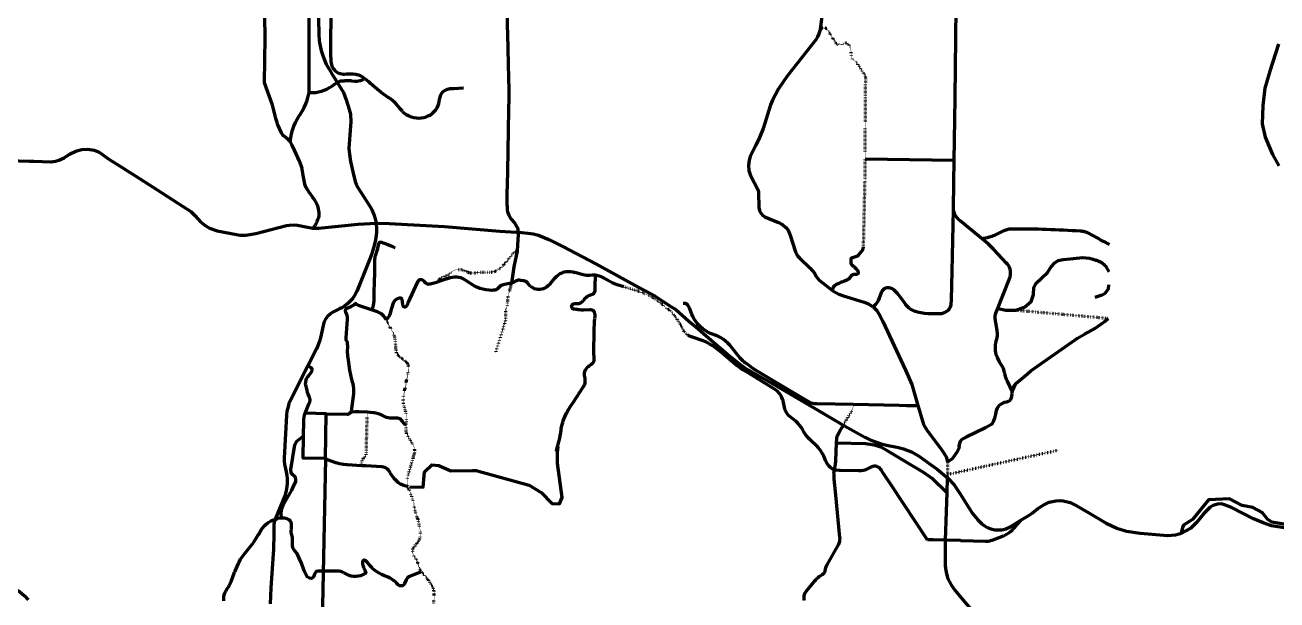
# Model space of a CAD drawing. Header units: feet. Extents: x -383819 to -15998, y -152022 to 104900.
# Drawn here: x -312136 to -237526, y 9003 to 43276 of the extents above; entities that cross this region are included whole.
import ezdxf

# ---------------------------------------------------------------- set-up
doc = ezdxf.new("R2010")
doc.units = ezdxf.units.FT
doc.linetypes.add('DOTTED', pattern=[1.5, 0.3, -1.2])
for name, color, linetype, lineweight in [('41', 7, 'DOTTED', 200), ('42', 7, 'DOTTED', 200), ('43', 7, 'DOTTED', 200), ('57', 7, 'Continuous', 200), ('58', 7, 'Continuous', 200), ('59', 7, 'Continuous', 200), ('60', 7, 'Continuous', 200)]:
    doc.layers.add(name, color=color, linetype=linetype, lineweight=lineweight)

msp = doc.modelspace()

# ---------------------------------------------------------------- linework, layer by layer
at = {"layer": '41'}
for points in [[(-289417.36, 19436.97), (-289400.3, 19802.99), (-289403.81, 19954.53), (-289423, 20115.31), (-289457.96, 20273.42), (-289545.92, 20577.38), (-289583.74, 20752.1), (-289593, 20886.86), (-289588.24, 21038.04), (-289567.54, 21187.87), (-289323.88, 22480.45), (-289319.21, 22505.94), (-289287.4, 22729.06), (-289273.57, 22845.45), (-289271.19, 22865.45), (-289272.23, 22885.45), (-289275.29, 22944.36), (-289295.07, 23023.48), (-289329.87, 23097.23), (-289378.38, 23162.79), (-289418.73, 23199.46), (-289438.77, 23217.68), (-289458.73, 23232.41), (-289784.31, 23472.76), (-289809.97, 23491.78), (-289878.96, 23556.23), (-289936.1, 23631.38), (-289979.76, 23715.09), (-290008.68, 23804.96), (-290022.04, 23898.42), (-290067.48, 24471.8), (-290069.07, 24491.82), (-290072.04, 24511.8), (-290087.64, 24616.61), (-290123.15, 24752.09), (-290173.86, 24882.65), (-290631.96, 25734.83)], [(-289318.94, 15764.84), (-289323.76, 15784.02), (-289348.06, 15884.95), (-289363.43, 16015.19), (-289362.83, 16146.33), (-289346.29, 16276.43), (-289314.04, 16403.55), (-289010.18, 17430.08), (-288916.34, 17799.22), (-288907.9, 17856.64), (-288907.94, 17926.49), (-288907.95, 17946.54), (-288912.35, 17966.49), (-288933.38, 18061.77), (-288974.14, 18172.56), (-288996.57, 18217.61), (-289006.5, 18237.54), (-289018.01, 18257.61), (-289336.96, 18813.96), (-289382.26, 18900.82), (-289413.43, 18994.84), (-289429.08, 19092.65), (-289428.8, 19191.69), (-289417.36, 19436.97)], [(-257156.17, 17240.56), (-257161.91, 16889.33), (-257176.21, 16267.29), (-257182.8, 16402.31)], [(-288923.07, 14506), (-288929.52, 14540.46), (-288937.97, 14593.12), (-288993.04, 14876.62), (-289057.62, 15093.67), (-289137.35, 15305.62), (-289158.3, 15354.7), (-289268.11, 15623.76), (-289311.43, 15744.02), (-289318.94, 15764.84)], [(-288516.43, 10687.29), (-288588.25, 10803.94), (-288649, 10933.04), (-288694.92, 11068.13), (-288721.05, 11187.51), (-288725.47, 11207.69), (-288730.06, 11227.51), (-288738.36, 11263.35), (-288772.8, 11356.24), (-288821.71, 11442.38), (-288883.83, 11519.55), (-288922.01, 11562.57), (-288972.47, 11638.99), (-288998.68, 11695.05), (-289024.96, 11782.77), (-289035.6, 11873.72), (-289030.27, 11965.14), (-289009.15, 12054.24), (-288981.49, 12118.31), (-288972.85, 12138.34), (-288957.76, 12158.31), (-288900.77, 12233.74), (-288823.98, 12315.63), (-288805.29, 12335.56), (-288789.14, 12355.63), (-288709.74, 12463.15), (-288638.4, 12586.6), (-288601.85, 12678.28), (-288572.9, 12790.73), (-288559.67, 12906.08), (-288562.39, 13022.17), (-288581.03, 13136.77), (-288621.26, 13339.83), (-288655.17, 13586.41), (-288657.68, 13601.51), (-288688.46, 13732.21), (-288727.24, 13838.32), (-288734.5, 13858.19), (-288742.41, 13878.32), (-288808.72, 14046.95), (-288837.19, 14133.8), (-288891.15, 14335.36), (-288923.07, 14506)], [(-287775.81, 8798.39), (-287767.73, 8919.24), (-287753.73, 9310.03), (-287753.01, 9330.02), (-287752.68, 9350.03), (-287751.78, 9447.34), (-287766.68, 9561.56), (-287797.24, 9672.62), (-287842.88, 9778.38), (-287902.71, 9876.8), (-288044.95, 10096.15), (-288143.09, 10256.28), (-288146.58, 10261.46), (-288229.17, 10369.3), (-288323.87, 10466.7), (-288325.57, 10468.24), (-288425.52, 10570.07), (-288513.45, 10682.44), (-288516.43, 10687.29)]]:
    msp.add_lwpolyline(points, dxfattribs=at)
at = {"layer": '42'}
for p, q in [((-253081.66, 26283.28), (-247558.05, 25795.06)), ((-257179.79, 16482.82), (-250540.44, 17942.67))]:
    msp.add_line(p, q, dxfattribs=at)
for points in [[(-262166.02, 30047.09), (-262165.03, 30067.55), (-262164.07, 30087.57), (-262163.62, 30107.55), (-262076.1, 34020.84), (-262077.98, 34040.84), (-262075.53, 34060.84), (-262048.48, 39014.65), (-262039.02, 39745.67)], [(-283171.34, 27824.32), (-283378.66, 26998.2), (-283408.21, 26507.93), (-283467.3, 26335.47), (-283506.7, 26207.36), (-283496.85, 25778.67), (-283473.13, 25760.38), (-284103.02, 23747.98)], [(-272635.92, 24789.77), (-272713.58, 24845.68), (-272792.4, 24922.06), (-272859.29, 25009.08), (-272912.83, 25104.89), (-273034.09, 25347.09), (-273238.05, 25691.29), (-273312.33, 25801.09), (-273441.52, 25968.84), (-273583, 26126.37), (-273715.97, 26253.62), (-273735.91, 26272.7), (-273755.97, 26288.72), (-274332.7, 26749.38), (-274352.84, 26765.46), (-274372.7, 26779.89), (-274511.19, 26880.49), (-274723.72, 27019.48), (-274743.77, 27032.59), (-274763.72, 27043.54), (-274878.65, 27106.6), (-275121.42, 27225.5), (-275370.8, 27329.83), (-275605.92, 27412.22), (-275625.79, 27419.18), (-275645.92, 27425.15), (-276441.07, 27660.86)], [(-263370.92, 19420.07), (-262879.16, 20244.85), (-262741.19, 20645.2)]]:
    msp.add_lwpolyline(points, dxfattribs=at)
at = {"layer": '43'}
for points in [[(-262973.74, 41996.97), (-263020.26, 42072.19), (-263079.55, 42137.81), (-263120.91, 42172), (-263148.3, 42186.29), (-263207.17, 42203.55), (-263268.49, 42205.07), (-263328.14, 42190.75), (-263382.08, 42161.55), (-263421.2, 42134.17), (-263485.44, 42105.48), (-263554.48, 42092), (-263624.79, 42094.41), (-263692.75, 42112.6), (-263754.87, 42145.63), (-263807.95, 42191.8), (-263849.26, 42248.74), (-264131.98, 42717.81), (-264143.97, 42737.7), (-264157.56, 42757.81), (-264298.64, 42966.49), (-264312.2, 42986.54), (-264326.71, 43006.49), (-264330.44, 43011.61), (-264376.89, 43055.39), (-264432.75, 43086.29), (-264494.51, 43102.4), (-264558.34, 43102.7), (-264620.26, 43087.18), (-264676.4, 43056.8), (-264723.27, 43013.47), (-264745, 42979.87), (-264756.73, 42961.74)], [(-262039.02, 39745.67), (-262034, 40133.78), (-262034.08, 40152.61), (-262046.2, 40215.16), (-262064.11, 40253), (-262073.61, 40272.96), (-262085.48, 40293), (-262091.88, 40303.8), (-262533.72, 40977.02), (-262598.92, 41058.04), (-262675.76, 41128.12), (-262711.56, 41153.26), (-262731.64, 41167.35), (-262751.56, 41183.99), (-262786.14, 41212.86), (-262805.29, 41231.77), (-262846.91, 41288.32), (-262874.69, 41352.8), (-262887.2, 41421.89), (-262904.52, 41641.19), (-262924.58, 41827.81), (-262941.49, 41914.62), (-262973.74, 41996.97)], [(-287544.82, 27974.64), (-287534.87, 27995.21), (-287523.85, 28017.98), (-287473.19, 28094.95), (-287410, 28162.01), (-287336.18, 28217.15), (-287253.94, 28258.72), (-287165.77, 28285.46), (-287075.5, 28313.88), (-286974.81, 28347.27), (-286908.48, 28375.66), (-286850.01, 28417.93), (-286817.09, 28452.51), (-286802.21, 28473.89), (-286741.52, 28543.13), (-286669.78, 28600.84), (-286589.15, 28645.29), (-286484.69, 28682.47), (-286374.38, 28704.94), (-286262, 28711.57), (-286149.81, 28702.22), (-286040.07, 28677.08), (-285955, 28644.35), (-285935.27, 28636.76), (-285915, 28628.22), (-285863.74, 28606.61), (-285761.46, 28554.8), (-285652.96, 28517.71), (-285540.36, 28496.07), (-285425.85, 28490.29), (-285339.14, 28496.57), (-285307.09, 28503.07), (-285105.09, 28534.59), (-284901.24, 28550.22), (-284716.79, 28549.9), (-284696.89, 28549.87), (-284676.79, 28547.83), (-284650.56, 28545.16), (-284516.63, 28535.36), (-284382.49, 28541.55), (-284250.03, 28563.63), (-284121.13, 28601.29), (-284091.83, 28612.25), (-283969.83, 28668.37), (-283957.47, 28675.07), (-283806.08, 28794.28), (-283665.1, 28925.64), (-283543.84, 29058.29), (-283331.51, 29305.94), (-283138.18, 29561.43), (-283078.04, 29643.75), (-283005.78, 29715.67), (-282923.17, 29775.42), (-282853.92, 29810.65), (-282833.21, 29821.19)], [(-292087.3, 17006.31), (-292086.29, 17023.13), (-292078.6, 17151.45), (-292067.03, 17238.56), (-292039.89, 17322.14), (-291998.07, 17399.43), (-291942.96, 17467.87), (-291917.51, 17492.32), (-291862.38, 17563.41), (-291820.68, 17643.12), (-291793.73, 17728.94), (-291782.38, 17818.18), (-291782.4, 17856.89), (-291779.07, 18576.51), (-291736.3, 20174.09), (-291735.76, 20194.08)]]:
    msp.add_lwpolyline(points, dxfattribs=at)
at = {"layer": '57'}
for points in [[(-294655.24, 43685.37), (-294636.37, 42673.99), (-294614.81, 42401.6), (-294582.46, 42212.81), (-294490.82, 41762.4), (-294377.61, 41398.3), (-294180.85, 40937.11), (-294008.35, 40643.13), (-293833.15, 40330.27), (-293771.16, 40241.27), (-293163.36, 39246.08), (-293001.64, 38822.64), (-292815.65, 38231.99), (-292748.27, 37967.68), (-292729.4, 37506.5), (-292777.92, 36729.76), (-292826.44, 36168.77), (-292831.83, 35931.44), (-292804.87, 35575.44), (-292737.49, 35146.61), (-292581.16, 34439.99), (-292465.26, 33957.22), (-292411.35, 33798.09), (-292308.93, 33598.51), (-291587.92, 32481.27), (-291474.72, 32281.69), (-291345.34, 31985.02), (-291253.7, 31668.8), (-291207.88, 31420.68), (-291180.92, 31150.97), (-291183.62, 30900.15), (-291221.35, 30576.5), (-291269.87, 30376.92), (-291369.6, 29987.88), (-291482.8, 29599.51), (-291577.14, 29378.35), (-292207.86, 27789.14), (-292361.49, 27419.64), (-292458.52, 27220.06), (-292622.94, 26953.06), (-292872.26, 26695.49), (-293098.67, 26520.19), (-293252.3, 26423.09), (-293400.55, 26352.97), (-293675.48, 26226.21), (-293839.89, 26139.91), (-293934.23, 26067.09), (-294112.13, 25899.87), (-294228.03, 25743.44), (-294300.8, 25605.89), (-294370.88, 25373.28), (-294529.91, 24623.51), (-294586.51, 24421.23), (-294661.98, 24221.65), (-294769.79, 23978.92), (-295288.65, 22966.86), (-296341.86, 20878.69), (-296409.24, 20719.57), (-296463.15, 20519.99), (-296525.14, 20257.71), (-296554.79, 20025.76), (-296694.95, 17455.5), (-296686.86, 17228.95), (-296659.91, 17002.4), (-296570.96, 16635.6), (-296530.53, 16419.18), (-296508.97, 16227.69), (-296511.67, 15920.22), (-296549.4, 15628.94), (-296589.83, 15429.36), (-296654.52, 15210.9), (-297217.17, 13853.63), (-297289.95, 13648.66), (-297314.21, 13467.95), (-297316.9, 13267.71), (-297306.12, 12755.27), (-297327.68, 12218.56), (-297333.08, 12021.68), (-297481.32, 9717.75), (-297519.06, 8765.7)], [(-327570.93, 36751.19), (-327560.63, 36755.75), (-327389.91, 36851.7), (-326952.57, 37106.78), (-326758.45, 37188.69), (-326557.33, 37247.19), (-326358.53, 37275.27), (-326134.02, 37251.87), (-325965.63, 37202.73), (-325715.08, 37059.6), (-325552.85, 36865.74), (-325461.64, 36727.67), (-325143.57, 36091.15), (-325032.48, 35909.78), (-324896.84, 35757.67), (-324775.22, 35657.05), (-324567.08, 35549.4), (-324436.11, 35514.3), (-324314.5, 35493.23), (-322947.52, 35476.85), (-319213.76, 35399.63), (-311864.35, 35165.61), (-311635.16, 35156.25)], [(-311618.96, 35162.64), (-310599.24, 35116.53), (-310318.92, 35165.08), (-310114.08, 35213.62), (-309812.2, 35359.26), (-309483.36, 35580.42), (-309116.79, 35763.82), (-308911.94, 35817.76), (-308744.83, 35860.91), (-308394.43, 35877.09), (-308011.69, 35812.37), (-307715.2, 35693.7), (-307133, 35289.14), (-306351.35, 34787.49), (-305315, 34125.37), (-304263.8, 33445.71), (-302759.79, 32485.57), (-302261.16, 32164.61), (-302002.4, 31905.7), (-301673.57, 31538.9), (-301404.03, 31323.14), (-301145.28, 31172.11), (-300692.46, 31015.68), (-299533.45, 30794.52), (-299323.23, 30756.77), (-299193.83, 30745.97), (-298983.61, 30745.98), (-298387.93, 30856.56), (-296551.72, 31333.93), (-296383.93, 31355.5), (-296088.12, 31360.9), (-295894.06, 31344.72), (-295704.7, 31306.96), (-295408.21, 31242.23), (-294982.34, 31172.11), (-294793, 31164.02), (-294621.16, 31166.71), (-292282.28, 31404.05), (-291218.96, 31474.18), (-290427.88, 31452.6), (-287141.56, 31263.81), (-283847.84, 30986.01), (-282555.41, 30902.41), (-282161.89, 30872.74), (-281857.32, 30826.89), (-281527.81, 30740.58), (-280921.36, 30500.55), (-280077.71, 30077.11), (-278119.53, 29032.02), (-275550.18, 27639.01), (-274577.17, 27104.33), (-274102.78, 26799.56), (-273649.96, 26505.59), (-273356.17, 26311.4), (-272569.12, 25629.05), (-272161.45, 25286.54), (-271239.64, 24482.82), (-270137.24, 23536.16), (-269465.42, 22998.79), (-269255.19, 22869.33), (-267670.31, 21938.85), (-264551.78, 20109.6), (-263470.28, 19477.83), (-262087.56, 18701.08), (-261721, 18524.43), (-261392.16, 18400.37), (-261119.93, 18314.06), (-260877.35, 18257.43), (-260591.64, 18195.39), (-260268.19, 18141.45), (-260079.52, 18095.6), (-259780.33, 18006.6), (-259273.6, 17804.32), (-258828.87, 17561.59), (-258171.21, 17088.27), (-257772.3, 16794.29), (-257160.45, 16279.16), (-256765.58, 15860.45), (-256401.71, 15334.53), (-255916.54, 14541.6), (-255671.94, 14166.05), (-255459.69, 13907.13), (-255353.89, 13783.07), (-255114.68, 13545.73), (-254950.26, 13424.36), (-254785.84, 13327.27), (-254570.21, 13238.27), (-254341.11, 13189.72), (-254114.7, 13176.24), (-253926.02, 13187.02), (-253690.18, 13238.27), (-253417.95, 13365.03), (-252784.54, 13761.49), (-252347.89, 14015.01), (-252121.48, 14168.74), (-251768.39, 14449.24), (-251423.38, 14681.18), (-251099.27, 14830.86), (-250907.9, 14882.1), (-250697.66, 14914.47), (-250452.43, 14923.05)], [(-250452.43, 14923.05), (-250268.95, 14919.22), (-249848.62, 14806.59), (-249492.83, 14636.67), (-248735.44, 14188.97), (-247713.23, 13577.42)], [(-235198.29, 13014.64), (-237849.99, 13429.97), (-238357.81, 13605.24), (-238928.48, 13835.89), (-240225.89, 14514.07), (-240656.3, 14667.53), (-240859.13, 14726.93), (-241066.62, 14714.25), (-241334.07, 14627.93), (-241502.27, 14533.87), (-241888.15, 14162.61), (-242313.62, 13623.03), (-242664.87, 13291.36), (-243298.11, 12944.85), (-243565.26, 12865.64), (-244033.69, 12820.31), (-245670.3, 12959.7), (-246489.2, 13084.78), (-247065.42, 13261.66), (-247709.41, 13551.85)]]:
    msp.add_lwpolyline(points, dxfattribs=at)
at = {"layer": '58'}
for p, q in [((-292677.16, 39941.54), (-293098.5, 39949.74)), ((-283322.33, 37178.24), (-283301.24, 38056.29))]:
    msp.add_line(p, q, dxfattribs=at)
for points in [[(-283351.78, 42193.26), (-283361.32, 42383.61), (-283395.3, 44836.88)], [(-283301.24, 38056.29), (-283294.35, 38343.33), (-283292.25, 38794.08), (-283289.01, 39064.26), (-283279.74, 39469.57), (-283300.19, 40085.13), (-283336.4, 41830.01), (-283336.81, 41850.01), (-283335.59, 41870.01), (-283351.78, 42193.26)], [(-295209.75, 39254.4), (-295158.75, 39250.12), (-294985.06, 39245.92), (-294811.73, 39257.71), (-294640.21, 39285.38), (-294471.96, 39328.71), (-294308.41, 39387.32), (-294150.95, 39460.73), (-294000.9, 39548.3), (-293821.16, 39660)], [(-293821.16, 39660), (-293713.24, 39727.08), (-293670.89, 39752.31), (-293584.36, 39803.87)], [(-293474.81, 39869.15), (-293429.14, 39896.37), (-293428.54, 39896.73), (-293389.14, 39915.15), (-293331.77, 39941.53), (-293267.84, 39954.95), (-293264.91, 39955.07), (-293245.02, 39955.91), (-293224.91, 39954.98), (-293155.54, 39951.81), (-293135.55, 39950.89), (-293115.54, 39950.48), (-293094.88, 39950.06)], [(-292677.16, 39941.54), (-292490.03, 39937.72), (-292371.49, 39932.64), (-292253.34, 39943.53), (-292137.73, 39970.2), (-292026.76, 40012.17), (-291923.06, 40068.32)], [(-283364.95, 34513.19), (-283364.19, 34546.31), (-283326.4, 37009), (-283322.33, 37178.24)], [(-283412.95, 32504.61), (-283400.11, 32909.6), (-283395.76, 33177.62), (-283364.95, 34513.19)], [(-283411.94, 32508.79), (-283412.63, 32358.71), (-283397.35, 32209.41), (-283391.54, 32176.42), (-283388.01, 32156.44)], [(-283388.01, 32156.44), (-283381.91, 32136.42), (-283353.35, 32042.69), (-283303.75, 31934.64), (-283293.27, 31915.88), (-283188.73, 31719.36)], [(-283188.73, 31719.36), (-282966.83, 31487.3), (-282776.62, 31142.66), (-282750.92, 30782.59), (-282781.76, 30170.47), (-282802.32, 29794.97), (-283000.49, 28866.98), (-283152.14, 27880.21)], [(-290625.73, 25724.88), (-290650.02, 25770.17), (-290661.05, 25790.26), (-290673.33, 25810.17), (-290751.91, 25920.32), (-290843.29, 26020.95), (-290898.94, 26060.62), (-291010.83, 26125.38), (-291129.85, 26175.84), (-292207.18, 26544.72), (-292239.02, 26553.9), (-292327.2, 26590.48), (-292408.04, 26641.25), (-292447.32, 26676.28)], [(-261600.7, 26467.04), (-261577.42, 26450.51), (-261377.57, 26250.53), (-261191.99, 25969.61), (-261015.93, 25598.23), (-259666.93, 22702.15), (-259291.02, 21849.87), (-258962.69, 20734.53), (-258591.54, 19463.25), (-258382.17, 19101.39), (-257582.76, 18058.65), (-257401.94, 17792.02), (-257249.67, 17530.14), (-257152.12, 17243.28), (-257152.18, 17240.48)], [(-257175.92, 16271.96), (-257204.47, 15407.78), (-257294.88, 12570.02), (-257299.63, 11046.4), (-257242.53, 10646.45), (-257137.85, 10270.3), (-256942.76, 9908.44), (-256714.35, 9584.67), (-256119.55, 8870.47), (-255464.31, 8120.07), (-255111.96, 7672.99), (-254688.47, 7182.57)], [(-313231.15, 9675.41), (-312928.14, 9668.73), (-312687.73, 9621.96), (-312457.34, 9501.68), (-312163.51, 9257.78), (-311946.48, 9007.2)]]:
    msp.add_lwpolyline(points, dxfattribs=at)
at = {"layer": '59'}
for p, q in [((-293920.17, 42383.74), (-293881.83, 45039.89)), ((-293887.64, 41118.95), (-293913.32, 41574.52)), ((-256386.21, 12540.25), (-257290.61, 12563.26))]:
    msp.add_line(p, q, dxfattribs=at)
for points in [[(-264558.56, 44611.43), (-264748.89, 42989), (-264825.03, 42755.7), (-264901.16, 42579.53), (-265015.36, 42393.84), (-266720.05, 40221.48), (-267224.44, 39464.42), (-267595.6, 38793.07), (-267705.04, 38525.26), (-268152.33, 37115.9), (-268361.7, 36573.1), (-268580.58, 36120.78), (-268927.95, 35432.77), (-268989.81, 35228.03), (-269023.11, 34928.06), (-268994.56, 34594.77), (-268899.4, 34304.33), (-268448.54, 33441.34), (-268424.75, 33293.74), (-268400.96, 32393.84), (-268358.13, 32217.67), (-268301.03, 32098.64), (-268191.59, 31946.28), (-268053.59, 31841.53), (-267225.63, 31501.1), (-266973.44, 31367.78), (-266802.14, 31215.42), (-266664.14, 31039.25), (-266535.67, 30753.56), (-266216.85, 29748.92), (-266097.89, 29520.38), (-265969.42, 29377.54), (-265350.83, 28791.89), (-265096.25, 28485.98), (-264958.26, 28266.96), (-264810.75, 28076.5), (-263997.59, 27421.56), (-263630.67, 27224.22), (-263411.78, 27143.28), (-262117.5, 26762.37), (-261872.45, 26660.01), (-261605.22, 26470.25)], [(-256807.81, 32286.65), (-256807.55, 32300.78), (-256777.79, 33910.53), (-256777.38, 33933), (-256701.2, 38909.57), (-256702.87, 38929.57), (-256700.71, 38949.57), (-256653.81, 44274.05), (-256653.58, 44300.41)], [(-295210.31, 42422.53), (-295210.4, 42444.11), (-295208.22, 43742.46)], [(-295209.75, 39254.4), (-295202.33, 40411.42), (-295210.31, 42422.53)], [(-293913.32, 41574.51), (-293920.52, 42359.56), (-293920.17, 42383.74)], [(-237437.27, 42133.07), (-237960.11, 40524.62), (-238253.63, 39505.85), (-238363.7, 38450.36), (-238400.39, 37376.52), (-238235.28, 36582.61), (-237795, 35554.66), (-237409.75, 34875.48)], [(-293158.05, 40329.15), (-293258.49, 40343.26), (-293346.59, 40359.12), (-293434.69, 40392.62), (-293538.5, 40453.14), (-293625.78, 40519.27), (-293681.12, 40576.29), (-293701.61, 40597.41), (-293718.18, 40618.53), (-293764.19, 40687.07), (-293802.96, 40755.83), (-293834.67, 40838.69), (-293869.91, 40981.51), (-293887.53, 41119.03)], [(-291880.61, 40078.35), (-292062.56, 40206.48), (-292137.8, 40245.63), (-292245.28, 40286.49), (-292339.32, 40308.46), (-292350.85, 40311.16), (-292377.91, 40316.35), (-292403.18, 40321.2), (-292586.66, 40346.34), (-292771.03, 40355.75), (-292955.49, 40349.42), (-293092.83, 40332.49), (-293158.95, 40330.56)], [(-291545.82, 39796.25), (-291646.26, 39886.17), (-291849.21, 40057.56), (-291880.8, 40078.45)], [(-289644.56, 38145.95), (-289699.18, 38198.84), (-289819, 38327.55), (-289901.82, 38431.58), (-290051.59, 38611.42), (-290074.5, 38636.1), (-290093.88, 38655.49), (-290213.96, 38756.71), (-290357.91, 38872.45), (-290450.93, 38936.7), (-290474.19, 38952.77), (-290490.8, 38964.19), (-290768.79, 39155.37), (-290913.15, 39261.84), (-291278.92, 39553.28), (-291545.82, 39792.73)], [(-296330.09, 36332.6), (-296299.82, 36559.12), (-296253.04, 36790.27), (-296190.71, 37017.71), (-296113.1, 37240.4), (-296020.58, 37457.32), (-295913.56, 37667.47), (-295792.55, 37869.88), (-295744.45, 37940.18), (-295619.13, 38142.56), (-295507.69, 38352.9), (-295410.63, 38570.25), (-295328.38, 38793.62), (-295261.32, 39022.02), (-295209.75, 39254.4)], [(-289659.25, 38114.65), (-289564.96, 38040.14), (-289420.46, 37946.31), (-289287.88, 37876.76), (-289268.08, 37866.37), (-289247.88, 37856.81), (-289234.08, 37850.27), (-289098.34, 37797.07), (-288957.58, 37759.06), (-288813.51, 37736.69), (-288667.85, 37730.22), (-288522.37, 37739.75), (-288378.8, 37765.14), (-288238.87, 37806.1), (-288104.27, 37862.14), (-287976.62, 37932.58), (-287857.44, 38016.57), (-287748.18, 38113.11), (-287650.15, 38221.03), (-287579.82, 38343.21), (-287523.79, 38472.57), (-287482.75, 38607.45), (-287461.8, 38713.48), (-287443.21, 38829.34), (-287404.94, 38979.16), (-287351.41, 39124.23), (-287297.34, 39212.62), (-287230.32, 39291.65), (-287151.95, 39359.43), (-287064.1, 39414.36), (-286968.84, 39455.14), (-286868.45, 39480.78), (-286794.52, 39488.4), (-286774.72, 39490.44), (-286754.52, 39491.5), (-286587.33, 39500.25), (-286028.38, 39532.67), (-286004.61, 39536.05)], [(-256939.47, 26600.07), (-256934.94, 26615.48), (-256933.46, 26635.47), (-256923.13, 26886.41), (-256873.95, 28604.93), (-256807.31, 32260.78), (-256807.81, 32286.65)], [(-253285.31, 21397.96), (-253293.97, 21416.92), (-253583.53, 22050.7), (-253639.01, 22148.01), (-253692.11, 22270.75), (-253730.19, 22398.95), (-253752.7, 22530.78), (-253755.08, 22544.9), (-253785.31, 22670.98), (-253830.83, 22792.38), (-253890.95, 22907.25), (-253940.08, 22999.43), (-254052.63, 23188.61), (-254064.56, 23208.68), (-254074.68, 23228.61), (-254189.24, 23454.43), (-254235.63, 23580.26), (-254275, 23730.12), (-254298.72, 23883.24), (-254306.54, 24037.99), (-254298.36, 24192.73), (-254274.28, 24345.79), (-254234.56, 24495.56), (-254204.79, 24625.69), (-254188.78, 24765.46), (-254188.73, 24906.14), (-254202.36, 25025.91), (-254204.64, 25045.89), (-254207.86, 25065.91), (-254285.19, 25545.52), (-254298.77, 25623.16), (-254306.82, 25667.27), (-254318.4, 25791.21), (-254314, 25915.61), (-254293.7, 26038.42), (-254257.82, 26157.62), (-254244.29, 26197.26), (-253491.4, 28110.11), (-253468.32, 28167.54), (-253433.26, 28265.46), (-253409, 28378.19), (-253400.55, 28493.19), (-253408.09, 28608.25), (-253431.47, 28721.17), (-253470.23, 28829.76), (-253523.64, 28931.96), (-253590.66, 29025.79), (-253670.01, 29109.45), (-253890.23, 29335.33), (-254422.52, 29920.06), (-254744.91, 30226.24), (-256405.37, 31594.72), (-256509.34, 31689.51), (-256594.13, 31779.67), (-256666.58, 31880), (-256725.5, 31988.84), (-256769.9, 32104.36), (-256799.04, 32224.64), (-256804.15, 32260.78), (-256807.81, 32286.65)], [(-263996.23, 27422.04), (-263994.31, 27442.05), (-263987.76, 27510.4), (-263985.84, 27530.42), (-263981.8, 27550.4), (-263974.04, 27588.74), (-263945.24, 27660.13), (-263902.33, 27724.06), (-263847.17, 27777.76), (-263782.12, 27818.94), (-263721.7, 27842.18), (-263677.45, 27859.41), (-263609.76, 27892.86), (-263582.92, 27911.65), (-263515.28, 27951.65), (-263451.26, 27974.62), (-263424.7, 27982.89), (-263384.7, 27995.35), (-263336.6, 28010.34), (-263116.01, 28100.78), (-263096.06, 28108.96), (-263076.01, 28121.21), (-263035.18, 28146.17), (-263018.37, 28161.5), (-262998.3, 28179.8), (-262981.83, 28199.73), (-262952.78, 28234.88), (-262896.78, 28319.45), (-262883.52, 28339.48), (-262863.55, 28358.69), (-262838.65, 28381.38), (-262787.91, 28406.31), (-262732.22, 28416.09), (-262593.7, 28433.68), (-262585.74, 28434.11), (-262526.55, 28446.29), (-262494.07, 28472.94), (-262473.79, 28509.74), (-262468.58, 28551.43), (-262470.93, 28562.51), (-262475.17, 28582.52), (-262489.1, 28602.51), (-262505.92, 28626.64), (-262510.82, 28631.62), (-262589.23, 28725.01), (-262606.12, 28745.13), (-262624.31, 28765.01), (-262710.98, 28848.71), (-262736.82, 28870.29), (-262827.45, 28936.42), (-262863.41, 28969.43), (-262886.85, 29012.23), (-262893.67, 29039.8), (-262906.33, 29127.69), (-262908.66, 29242.95), (-262897.41, 29337.42), (-262895.03, 29357.39), (-262886.31, 29377.42), (-262883.63, 29383.57), (-262857.32, 29409.52), (-262842.58, 29414.85), (-262822.68, 29422.05), (-262802.58, 29427.33), (-262566.2, 29489.4), (-262513.14, 29509.85), (-262498.17, 29520.4), (-262478.15, 29534.5), (-262461.37, 29554.48), (-262260.73, 29793.27), (-262214.58, 29869.47), (-262182.78, 29952.68), (-262166.35, 30040.23), (-262166.02, 30047.09)], [(-254170.19, 26385.51), (-254140.61, 26378.66), (-253686.67, 26273.57), (-253091.04, 26285.16), (-252572.07, 26449.32), (-252183.22, 26789.31), (-252032.31, 27214.82), (-252009.37, 27634.98), (-251904.42, 27872.28), (-251541.8, 28200.74), (-251199.09, 28531.64), (-250984.08, 28871.27), (-250767.51, 29096.14), (-250556.81, 29232.59), (-250269.82, 29292.95), (-249648.86, 29368.41), (-249100.42, 29415.21), (-248701.44, 29386.67), (-248552.44, 29347.3), (-248324.71, 29251.92)], [(-247783.89, 28944.45), (-247964.05, 29098.2), (-248324.71, 29251.92)], [(-281981.09, 27680), (-281890.7, 27621.79), (-281788.45, 27574.9), (-281680.59, 27542.97), (-281569.29, 27526.64), (-281456.81, 27526.26), (-281345.4, 27541.81), (-281237.32, 27573), (-281134.75, 27619.18), (-281039.76, 27679.44), (-280954.27, 27752.54), (-280824.63, 27869.91), (-280553.14, 28188.57), (-280535.99, 28208.7), (-280517.62, 28228.57), (-280448.63, 28303.19), (-280350.11, 28386.25), (-280242.07, 28456.47), (-280126.17, 28512.77), (-280004.18, 28554.29), (-279878, 28580.38), (-279749.55, 28590.66), (-279620.83, 28584.95), (-279493.79, 28563.34), (-279370.41, 28526.18), (-279366.63, 28524.77)], [(-279393.66, 26666.71), (-279138.52, 26685.1), (-279073.74, 26695.4), (-279029.78, 26714.05), (-279009.81, 26723.1), (-278989.78, 26739.04), (-278921.67, 26793.25), (-278865.59, 26850.27), (-278843.08, 26874.35), (-278768.93, 26968.58), (-278703.38, 27039.38), (-278627.05, 27098.4), (-278542.03, 27144.02), (-278482.46, 27166.11), (-278375.53, 27205.66), (-278355.62, 27213.03), (-278335.53, 27222.66), (-278265.21, 27256.38), (-278246.21, 27267.89), (-278229.19, 27282.38), (-278192.76, 27327.84), (-278170, 27381.46), (-278162.62, 27439.24), (-278162.26, 27619.33), (-278151.23, 27961.33), (-278145.16, 28088.03), (-278139.99, 28223.01), (-278149.09, 28336.87), (-278150.69, 28356.89)], [(-278150.69, 28356.89), (-278197.71, 28363.05), (-278343.81, 28366.11), (-278489.38, 28353.19), (-278504.18, 28350.98), (-278625.75, 28341.97), (-278675.37, 28345.68), (-278780.85, 28365.26), (-278876.29, 28387.53), (-279366.2, 28522.65)], [(-276441.07, 27660.86), (-276639.78, 27719.76), (-276850.63, 27789.2), (-277055.93, 27873.64), (-277139.98, 27913.34), (-277420.15, 28062.32), (-277652.96, 28200.44), (-277773.54, 28259.33), (-277910.85, 28309.34), (-278052.81, 28344.05), (-278150.69, 28356.89)], [(-247533.4, 28565.8), (-247700.84, 28873.58), (-247783.89, 28944.45)], [(-290141.28, 26815.66), (-290125.81, 26823.23), (-290078.18, 26874.24), (-290001.13, 26933.43), (-289915.43, 26979.19), (-289823.39, 27010.29), (-289802.21, 27015.14), (-289760.44, 27015.37), (-289721.59, 27000.02), (-289691.26, 26971.29), (-289673.82, 26933.34), (-289673.4, 26931.57), (-289632.84, 26625.45), (-289627.51, 26573.06), (-289627.08, 26569.15), (-289613.86, 26527.59), (-289586.65, 26493.51), (-289549.05, 26471.42), (-289506.03, 26464.24), (-289463.29, 26472.93), (-289426.49, 26496.33), (-289365.06, 26575.43), (-289316.98, 26663.29), (-289315.83, 26666.01), (-289307.4, 26685.88), (-289298.18, 26706.01), (-288723.84, 27959.93), (-288714.66, 27979.98), (-288703.08, 27999.93), (-288682.58, 28035.27), (-288637.81, 28080.94), (-288633.32, 28084.09), (-288613.29, 28098.15), (-288593.32, 28104.45), (-288565.39, 28113.27), (-288515.13, 28112.68), (-288490.9, 28106.51), (-288425.99, 28070.32), (-288370.3, 28021.12), (-288347.16, 27992.89), (-288275.4, 27916.32), (-288215.57, 27875.85), (-288148.32, 27849.5), (-288076.93, 27838.55), (-288045.53, 27838.76), (-287991.93, 27845.31), (-287903.2, 27868.89), (-287544.82, 27974.64)], [(-283155.71, 27888.99), (-283462.82, 27827.3), (-283646.13, 27781.27), (-283705.29, 27768.61), (-283772.49, 27739.4), (-283831.76, 27696.35), (-283880.32, 27641.48), (-283934.53, 27582.54), (-283997.34, 27531.37), (-284068.96, 27493.5), (-284146.61, 27470.4), (-284218.51, 27463.01), (-284321.27, 27459.84), (-284477.64, 27468.24), (-284664.9, 27489.1), (-284849.73, 27525.76), (-285030.78, 27577.97), (-285206.75, 27645.34), (-285376.38, 27727.39), (-285538.43, 27823.52), (-285596.53, 27862.73), (-285916.24, 28086.09), (-286030.6, 28148.97), (-286151.79, 28197.4), (-286277.99, 28230.64), (-286407.31, 28248.21), (-286537.8, 28249.84), (-286667.52, 28235.5), (-286794.51, 28205.41), (-286808.56, 28201.05), (-287242.23, 28063.94), (-287544.82, 27974.64)], [(-281981.09, 27680), (-281985.27, 27682.69), (-282070.26, 27756.39), (-282143.95, 27841.38), (-282171.56, 27880.65), (-282217.83, 27935.56), (-282276.37, 27980.8), (-282343.25, 28012.43), (-282415.36, 28028.99), (-282601.89, 28055.2), (-282622.23, 28058.06), (-282641.89, 28060.25), (-282699.27, 28066.66), (-282776.79, 28059.35), (-282851.19, 28036.39), (-282896.6, 28013.38), (-282961.09, 27967.65), (-283048.81, 27923.07), (-283142.58, 27893.27), (-283150.45, 27890.05), (-283155.71, 27888.99)], [(-261609.02, 26470.62), (-261586.5, 26489.58), (-261539.05, 26529.52), (-261440.62, 26629.4), (-261354.19, 26739.82), (-261280.9, 26859.37), (-261221.69, 26986.49), (-261210.26, 27018.39), (-261069.35, 27385.98), (-261030.6, 27456.63), (-260978.69, 27518.26), (-260915.65, 27568.44), (-260843.95, 27605.22), (-260766.41, 27627.14), (-260754.87, 27629.03), (-260666.45, 27631.03), (-260579.12, 27617.1), (-260522.64, 27597.67), (-260502.56, 27590.76), (-260482.64, 27580.13), (-260454.07, 27564.88), (-260375.4, 27508.72), (-260307.05, 27440.36), (-260169.93, 27283.65), (-259944.14, 27006.4), (-259730.97, 26719.32), (-259655.97, 26609.28), (-259568.32, 26509.03), (-259469.29, 26419.99), (-259360.31, 26343.47), (-259242.94, 26280.55), (-259211.84, 26267.14), (-259191.77, 26258.49), (-259171.84, 26251.17), (-259149.43, 26242.93), (-258950.13, 26180.04), (-258746.6, 26132.57), (-258540.04, 26100.81), (-258331.65, 26084.93), (-258122.66, 26085.04), (-257605.05, 26082.52), (-257500.94, 26089.78), (-257399.16, 26112.84), (-257302.08, 26151.17), (-257212, 26203.86), (-257131.02, 26269.69), (-257061.03, 26347.1), (-257003.67, 26434.3), (-256960.3, 26529.22), (-256940.82, 26595.47), (-256939.47, 26600.07)], [(-248352.38, 27061.34), (-247937.6, 27199.48), (-247767.12, 27284.75), (-247573.23, 27545.1), (-247537.45, 27787.43)], [(-292725.96, 20194.34), (-292724.73, 20195.64), (-292689.66, 20256.02), (-292669.19, 20322.79), (-292656.87, 20411.58), (-292576.48, 20988.52), (-292550.17, 21286.08), (-292548.36, 21306.52), (-292546.59, 21326.08), (-292536.36, 21438.75), (-292536.98, 21595.32), (-292553.57, 21751.01), (-292581.73, 21884.19), (-292585.95, 21904.15), (-292591.24, 21924.19), (-292650.84, 22150.06), (-292773.61, 22710.3), (-292864.04, 23294.46), (-292896.02, 23565.79), (-292898.52, 23586.97), (-292900.9, 23605.79), (-292903.59, 23627.06), (-292909.39, 23757.14), (-292908.22, 24155.73), (-292907.09, 24169.54), (-292909.07, 24258.07), (-292926.92, 24344.81), (-292960.06, 24426.93), (-292960.29, 24427.34), (-292988.66, 24492.66), (-293001.78, 24562.65), (-292999, 24633.81), (-292935.4, 25472.18), (-292927.93, 25719.08), (-292927.32, 25739.1), (-292925.5, 25759.08), (-292924.32, 25858.76), (-292939.06, 25960.1), (-292969.37, 26057.92), (-293014.53, 26149.83), (-293034.62, 26199.73), (-293039.44, 26253.69), (-293028.37, 26306.72), (-293002.37, 26354.25), (-292963.68, 26392.18), (-292935.64, 26406.8), (-292915.71, 26417.19), (-292895.64, 26424.73), (-292675.66, 26507.31), (-292592.66, 26550.16), (-292518.17, 26606.53), (-292451.55, 26684.02), (-292452.41, 26677.27)], [(-290625.73, 25724.88), (-290605.69, 25740), (-290577.84, 25761.02), (-290504.02, 25832.54), (-290442.18, 25914.63), (-290393.81, 26005.32), (-290360.08, 26102.4), (-290281.41, 26396.09), (-290152.11, 26783.23), (-290141.28, 26815.66)], [(-279399.02, 26329.29), (-279401.11, 26329.39), (-279451.83, 26339.99), (-279496.94, 26365.47), (-279532.2, 26403.44), (-279554.28, 26450.31), (-279561.1, 26501.67), (-279552.01, 26552.68), (-279527.89, 26598.53), (-279490.99, 26634.9), (-279444.8, 26658.37), (-279393.66, 26666.71)], [(-278184.79, 25782.93), (-278168.41, 25906.43), (-278165.76, 25926.42), (-278164.22, 25946.43), (-278159.81, 26003.75), (-278169.81, 26080.64), (-278195.33, 26153.86), (-278219.68, 26195.12), (-278231.48, 26215.11), (-278251.49, 26231.58), (-278282.75, 26257.31), (-278342.59, 26286.06), (-278407.55, 26299.71), (-278473.9, 26297.48), (-278478.47, 26296.73), (-278862.91, 26270.4), (-278975.75, 26272.35), (-279087.2, 26290.21), (-279111.94, 26296.76), (-279132.47, 26302.2), (-279151.94, 26307.73), (-279190.45, 26318.67), (-279250.11, 26324.72), (-279270.04, 26326.74), (-279290.11, 26325.75), (-279298.25, 26325.35), (-279399.02, 26329.29)], [(-267671.68, 22141.63), (-268566.92, 22673.99), (-268780.83, 22816.17), (-268985.47, 22971.39), (-268986.25, 22972.01), (-269145.76, 23097.96), (-269213.96, 23145.44), (-269233.98, 23159.38), (-269253.96, 23175.58), (-269350.6, 23253.94), (-269370.58, 23270.14), (-269390.6, 23288.5), (-269477.55, 23378.22), (-269496.99, 23398.28), (-269512.89, 23418.22), (-270123.94, 24184.57), (-270251.16, 24318.04), (-270389.46, 24439.98), (-270537.81, 24549.48), (-270695.08, 24645.71), (-270733.63, 24666.54), (-270885.18, 24738.8), (-270949.04, 24764.14), (-271285.24, 24894.81), (-271448.79, 24974.53), (-271604.71, 25068.3), (-271751.79, 25175.4), (-271888.91, 25295), (-271979.24, 25386.6), (-272054.03, 25466.94), (-272162.86, 25602.97), (-272258.76, 25748.4), (-272340.92, 25902.02), (-272400.21, 26042.52), (-272408.73, 26062.72), (-272416.66, 26082.52), (-272524.21, 26350.98), (-272532.24, 26371.04), (-272541.87, 26390.98), (-272581.91, 26473.94), (-272645.47, 26568.95), (-272665.41, 26592.88), (-272682.11, 26612.93), (-272702.07, 26631.85), (-272721.24, 26650.03), (-272769.54, 26674.14), (-272815.58, 26682.84), (-272888.03, 26677.27), (-272908.05, 26675.73)], [(-278812.96, 21803.33), (-278795.47, 21836.6), (-278763.54, 21931.53), (-278747.11, 22030.32), (-278746.59, 22130.47), (-278762.01, 22229.42), (-278785.93, 22391.92), (-278789.6, 22437.32), (-278785.77, 22535.17), (-278766.09, 22631.09), (-278731.07, 22722.53), (-278681.65, 22807.07), (-278619.15, 22882.44), (-278565.22, 22929.28), (-278545.15, 22946.71), (-278525.22, 22961.11), (-278375.1, 23069.56), (-278355.07, 23084.04), (-278335.1, 23100.12), (-278326.36, 23107.16), (-278273.47, 23164.81), (-278245.32, 23211.99), (-278233.38, 23232.01), (-278228.13, 23251.99), (-278216.48, 23296.33), (-278214.69, 23346.53), (-278213.98, 23366.53), (-278215.64, 23386.53), (-278218.96, 23426.49), (-278237.92, 23761.09), (-278239.05, 23781.1), (-278238.85, 23801.09), (-278227.12, 24997.43), (-278207.03, 25615.31), (-278187.85, 25759.9)], [(-253313.44, 21473.08), (-253262.77, 21650.52), (-253167.77, 21815.29), (-253091.77, 21904.01), (-252863.77, 22081.45), (-252395.11, 22487.03), (-252198.78, 22658.14), (-249557.79, 24514.94), (-249405.79, 24603.67), (-248994.13, 24844.48), (-248373.46, 25186.69), (-247974.46, 25471.87), (-247765.46, 25623.96), (-247708.46, 25680.99), (-247581.8, 25788.73)], [(-263909.3, 16750.28), (-263910.99, 16750.5), (-263924.63, 16757.21), (-264035.87, 16821.9), (-264138.24, 16899.89), (-264230.14, 16989.96), (-264310.17, 17090.73), (-264377.09, 17200.65), (-264429.87, 17318.01), (-264534.5, 17567.47), (-264593.41, 17698.81), (-264606.44, 17723.6), (-264688.79, 17860.09), (-264784.4, 17987.65), (-264873.91, 18084.98), (-264892.21, 18104.88), (-264912.31, 18124.78), (-265389.35, 18597.13), (-265438.79, 18643.57), (-265458.7, 18662.27), (-265477.76, 18682.35), (-265532.67, 18740.2), (-265626.25, 18858.64), (-265706.77, 18986.32), (-265773.34, 19121.79), (-265789.66, 19152.95), (-265874.72, 19294.42), (-265973.06, 19427), (-266083.77, 19549.45), (-266205.81, 19660.6), (-266555.24, 19939.6), (-266631.71, 20006.85), (-266700.28, 20079.06), (-266765.39, 20169.56), (-266816.9, 20268.43), (-266846.74, 20353.65), (-266853.75, 20373.67), (-266857.79, 20393.65), (-266955.15, 20876.06), (-266957.39, 20884.12), (-266987.19, 20972.92), (-267044.92, 21103.35), (-267116.89, 21226.5), (-267202.19, 21340.82), (-267299.74, 21444.88), (-267408.33, 21537.37), (-267526.58, 21617.12), (-269301.63, 22693.16), (-269320.45, 22704.57), (-269341.63, 22717.58), (-269389.58, 22747.03), (-269582.54, 22878.19), (-269766.07, 23022.25), (-270636.24, 23760.81), (-270636.69, 23761.18), (-271060.8, 24102.3), (-271154.45, 24162.26), (-271358.96, 24279.23), (-271570.93, 24382.05), (-271789.39, 24470.24), (-272296.07, 24648.1), (-272481.29, 24713.12), (-272527.07, 24731.03), (-272624.51, 24781.55), (-272635.92, 24789.77)], [(-295438.4, 20134.82), (-295434.81, 20144.83), (-295194.23, 20741.53), (-295193.21, 20743.34), (-295161.6, 20815.65), (-295145.19, 20892.85), (-295143.32, 20912.12), (-295146.66, 20948.83), (-295148.49, 20968.89), (-295154.54, 20988.83), (-295190.2, 21106.23), (-295198.85, 21127.17), (-295257.5, 21273.82), (-295292.91, 21368.47), (-295326.41, 21497.98), (-295406.95, 21835.38), (-295412.58, 21895.81), (-295409.56, 21999.49), (-295390.65, 22101.47), (-295356.3, 22199.35), (-295307.33, 22290.78), (-295259.98, 22353.61), (-295244.97, 22373.53), (-295227.88, 22393.61), (-295087.48, 22558.61), (-295051.84, 22624.5), (-295037.59, 22666.69), (-295033.86, 22690.25), (-295032.53, 22765.64), (-295044.73, 22804.17), (-295064.93, 22828.09), (-295084.89, 22844.46), (-295104.93, 22855.86), (-295115.66, 22861.97), (-295210.81, 22916.09), (-295213.28, 22917.33), (-295233.03, 22927.25)], [(-279465.75, 20778.13), (-278858.76, 21722.94), (-278842.08, 21747.96), (-278812.96, 21803.33)], [(-253109.78, 21916.2), (-253316.6, 21466.71), (-253335.6, 21298.78), (-253345.1, 21156.19), (-253360.93, 21045.29), (-253414.76, 20947.06), (-253462.26, 20880.52), (-253544.6, 20826.65), (-253636.43, 20801.3), (-253775.76, 20766.45), (-253908.76, 20709.41), (-254006.93, 20646.04), (-254095.6, 20569.99), (-254193.76, 20433.74), (-254260.26, 20303.83), (-254304.6, 20088.36), (-254364.76, 19834.87), (-254431.26, 19613.07), (-254494.6, 19511.67), (-254573.76, 19438.8), (-254886.47, 19271.65), (-256042.3, 18701.3), (-256216.46, 18625.25), (-256327.3, 18539.7), (-256400.13, 18454.15), (-256453.96, 18336.91), (-256479.3, 18197.49), (-256460.3, 18065.99), (-256501.46, 17996.28), (-256590.13, 17841.01), (-256821.3, 17489.3), (-256900.46, 17394.24), (-257008.13, 17327.7), (-257156.17, 17240.56)], [(-294180.79, 20102.17), (-294174.71, 20102.01), (-292946.67, 20073.5), (-292896.16, 20081.64), (-292830.75, 20106.11), (-292772.6, 20144.78), (-292725.96, 20194.34)], [(-291735.76, 20194.08), (-292246.01, 20218), (-292266.3, 20218.95), (-292286.01, 20219.21), (-292449.16, 20221.32), (-292631.82, 20207.7), (-292707.41, 20196.97), (-292725.96, 20194.34)], [(-289417.36, 19436.97), (-289417.88, 19437.13), (-289487.72, 19468.19), (-289549.59, 19513.07), (-289600.79, 19569.81), (-289607.13, 19579.77), (-289647.2, 19646.58), (-289659.27, 19666.69), (-289672.41, 19686.58), (-289723.54, 19745.09), (-289785.57, 19791.94), (-289855.86, 19825.13), (-289931.44, 19843.28), (-289989.14, 19845.01), (-290008.37, 19845.59), (-290029.14, 19845.94), (-290061.59, 19846.48), (-290274.85, 19832.81), (-290294.75, 19831.54), (-290314.85, 19832.24), (-290377.07, 19834.43), (-290490.73, 19852.11), (-290600.84, 19885.37), (-290916.65, 20031.43), (-291020.99, 20076.43), (-291093.66, 20105.32), (-291222.51, 20142.93), (-291334.91, 20161.64), (-291354.8, 20164.95), (-291374.91, 20166.49), (-291733.68, 20193.98), (-291735.76, 20194.08)], [(-280457.36, 17862.11), (-280442.73, 17952.68), (-280439.5, 17972.66), (-280434.48, 17992.68), (-280270.11, 18647.67), (-280266.76, 18661.16), (-280221.06, 18880.66), (-280191.12, 19102.85), (-280178.15, 19210.21), (-280142.64, 19400.02), (-280091.55, 19586.25), (-280057.5, 19688.79), (-279968.81, 19919.38), (-279865.39, 20143.75), (-279747.66, 20360.95), (-279616.13, 20570.09), (-279471.34, 20770.27)], [(-258913.47, 20566.45), (-258939.21, 20566.98), (-259608.36, 20580.76)], [(-295536.66, 18785.3), (-295536.51, 18798.79), (-295527.39, 19631.2), (-295519.33, 19782.39), (-295495.35, 19936.11), (-295455.73, 20086.55), (-295438.4, 20134.82)], [(-294180.79, 20102.17), (-295416.88, 20134.26), (-295438.4, 20134.82)], [(-263907.16, 16748.71), (-263906.95, 16749.97), (-263902.06, 16778.74), (-263841.84, 17073.37), (-263834.02, 17112.4), (-263817.31, 17250.26), (-263814.88, 17270.28), (-263814.05, 17290.26), (-263769.07, 18378.93), (-263758.85, 18626.39), (-263754.72, 18662.83), (-263747.56, 18703.55), (-263719.62, 18796.74), (-263676.81, 18884.11), (-263550.17, 19101.44), (-263364.05, 19418.28), (-263428.01, 19311.08)], [(-296843.49, 13888.04), (-296862, 14204.4), (-296853.24, 14326.43), (-296828.64, 14446.28), (-296793.5, 14550.12), (-296761.95, 14626.62), (-296751.28, 14651.16), (-296742.69, 14670.92), (-296733.05, 14691.16), (-296703.66, 14752.83), (-296700.65, 14757.87), (-296240.76, 15545.88), (-296169.46, 15684.11), (-296002.4, 16074.32), (-295989.07, 16143.19), (-295991.65, 16213.29), (-296009.99, 16280.99), (-296043.15, 16342.8), (-296076.03, 16382.62), (-296148.44, 16441.66), (-296203.43, 16486.66), (-296246.99, 16542.8), (-296276.94, 16607.23), (-296285.26, 16636.84), (-296293.81, 16731.43), (-296291.52, 16785.77), (-296051.06, 18250.61), (-296019.45, 18335.88), (-295973.4, 18414.31), (-295914.35, 18483.47), (-295864.78, 18526.32), (-295556.11, 18763.43), (-295536.66, 18785.3)], [(-294232.91, 17427.33), (-294256.26, 17427.91), (-295563.88, 17465.53), (-295537.21, 18758.79), (-295536.66, 18785.3)], [(-285460.58, 16720.99), (-285258.71, 16724.36), (-282089.93, 15843.41), (-281385.75, 15415.52), (-280731.88, 14761.1), (-280279.2, 14735.93), (-280128.3, 15113.48), (-280404.94, 17152.25), (-280404.94, 17806.67), (-280355.51, 18152.93)], [(-257205.15, 15386.34), (-258075.19, 16234.3), (-258553.9, 16581.81), (-259877.39, 17380.15), (-260778.49, 17906.11), (-261125.79, 18103.35), (-261520.02, 18225.45), (-262055.05, 18319.37), (-263769.85, 18359.98)], [(-292087.3, 17006.31), (-292914.82, 17054.28), (-292934.63, 17055.43), (-292954.82, 17057.66), (-293165.31, 17080.94), (-293393.5, 17122.26), (-293618.3, 17179.21), (-293838.63, 17251.52), (-294053.46, 17338.85), (-294216.26, 17417.66), (-294232.91, 17427.33)], [(-289318.94, 15764.84), (-289354.03, 15769.01), (-289491.86, 15801.45), (-289625.15, 15849.22), (-289752.21, 15911.72), (-289871.42, 15988.13), (-289963.96, 16062.02), (-290079.19, 16178.87), (-290205.75, 16328.13), (-290319.7, 16487.23), (-290420.28, 16655.1), (-290424.75, 16663.42), (-290475.28, 16738.75), (-290538.24, 16804.05), (-290611.67, 16857.3), (-290693.3, 16896.85), (-290780.61, 16921.47), (-290870.87, 16930.4), (-291828.26, 16991.29), (-292087.3, 17006.31)], [(-289197.25, 15739.66), (-288402.34, 15717.56), (-288326.89, 16648.85), (-287899.36, 17051.57), (-287471.82, 17026.4), (-286767.65, 16699.19), (-285460.58, 16720.99)], [(-263923.1, 16502.96), (-263925.61, 16544.98), (-263921.79, 16662.67), (-263907.04, 16752.38)], [(-263817, 15249.81), (-263911.65, 16212.68), (-263922.85, 16503.57)], [(-262466.61, 16703.72), (-263564.82, 16721.24), (-263584.6, 16721.56), (-263604.82, 16722.79), (-263779.68, 16733.41), (-263902.72, 16749.5)], [(-260497.69, 15832.56), (-260987.26, 16571.4), (-261093.46, 16732.89), (-261149.42, 16802.36), (-261222.01, 16875.69), (-261241.81, 16895.69), (-261261.81, 16908.22), (-261286.87, 16923.92), (-261362.72, 16955.99), (-261443.35, 16972.83), (-261525.7, 16973.8), (-261606.69, 16958.87), (-261663.29, 16936.5), (-261682.72, 16928.82), (-261703.29, 16920.32), (-261815.42, 16874.02), (-262085.84, 16745.89), (-262178.54, 16721.92), (-262302.08, 16704.53), (-262406.82, 16703.32), (-262427.18, 16703.09), (-262446.82, 16703.4), (-262466.61, 16703.72)], [(-258353.93, 12593.05), (-258364.37, 12613.08), (-260497.69, 15832.56)], [(-263566.7, 12681.33), (-263566.48, 12701.41), (-263568.44, 12721.33), (-263817, 15249.81)], [(-234480.26, 13084.78), (-237831, 13647.85), (-238095.31, 13827), (-238410.77, 14210.91), (-238964.97, 14509.5), (-239591.61, 14628.94), (-240361.4, 15041.08), (-241603.01, 14968), (-242558.68, 13792.88), (-243104.35, 13460.16), (-243146.98, 13323.66), (-243233.84, 12980.02)], [(-298227.72, 12893.46), (-298097.64, 13111.58), (-298085.52, 13131.53), (-298057.59, 13177.53), (-297971.52, 13303.58), (-297872.74, 13419.93), (-297762.33, 13525.31), (-297641.5, 13618.56), (-297511.57, 13698.66), (-297476.3, 13715.65), (-297330.84, 13776.51), (-297060.63, 13857.05)], [(-296847.04, 13885.8), (-296949.62, 13877.73), (-297060.66, 13855.71)], [(-253433.07, 13060.76), (-253311.43, 13163.67), (-253200.72, 13278.25), (-253130.87, 13364.08), (-253014.51, 13511.7), (-252774.48, 13766.26)], [(-299644.47, 10668.67), (-299636.81, 10688.42), (-299418.83, 11184.32), (-299382.87, 11259.43), (-299287.23, 11432.86), (-299177.92, 11598.01), (-299055.64, 11753.79), (-298579.41, 12342.97), (-298567.03, 12358.85), (-298471.96, 12495.31), (-298240.66, 12876.1), (-298228.18, 12896.65)], [(-256386.21, 12540.25), (-256352.66, 12539.4), (-254886.47, 12506.57), (-254866.7, 12506.13), (-254846.47, 12506.56), (-254752.17, 12508.57), (-254639.33, 12526.92), (-254531.3, 12560.47), (-254511.87, 12568.21), (-254491.3, 12576.05), (-253823.83, 12830.25), (-253805.2, 12837.35)], [(-253805.2, 12837.35), (-253783.83, 12847.67), (-253646.91, 12918.32), (-253497.96, 13013.16), (-253433.07, 13060.76)], [(-265679.23, 8964.1), (-265700.2, 9046.47), (-265708.28, 9142.76), (-265700.39, 9239.07), (-265676.74, 9332.76), (-265637.98, 9421.28), (-265585.18, 9502.2), (-265048.36, 10169.3), (-265032.13, 10189.47), (-265014.06, 10209.3), (-264972.12, 10255.33), (-264872.7, 10349.22), (-264852.74, 10368.07), (-264832.7, 10382.3), (-264790.2, 10412.49), (-264611, 10528.51), (-264591.08, 10541.41), (-264571, 10556.94), (-264533.37, 10586.04), (-264486.83, 10642.08), (-264453.6, 10706.92), (-264442.84, 10740.41), (-264429.96, 10838.61), (-264414.38, 10911.43), (-264410.09, 10931.47), (-264404.39, 10951.43), (-264394.15, 10987.28), (-264369.15, 11038.71), (-264359.47, 11058.64), (-264348.41, 11078.71), (-264315.17, 11139.07), (-263664.12, 12295.81), (-263616.9, 12391.27), (-263584.49, 12492.72), (-263567.62, 12597.88), (-263566.7, 12681.33)], [(-257290.61, 12563.26), (-258019.57, 12581.8), (-258354.95, 12593.28)], [(-300281.65, 8941.7), (-300292.2, 9063.18), (-300286.76, 9185.01), (-300265.44, 9305.07), (-300228.6, 9421.32), (-300176.88, 9531.75), (-300129.73, 9616.52), (-300118.4, 9636.89), (-300107.19, 9656.52), (-300059.34, 9728.65), (-299998.13, 9815.88), (-299965.99, 9863.61), (-299901.59, 9979.74), (-299851.61, 10102.77), (-299780.06, 10319.19), (-299644.47, 10668.67)]]:
    msp.add_lwpolyline(points, dxfattribs=at)
for points in [[(-255132.68, 30551.18), (-254664.02, 30646.24), (-254018.02, 30906.07), (-253544.61, 31108.86), (-253297.61, 31127.87), (-249231.63, 31007.46)], [(-249263.3, 31001.13), (-249022.63, 30975.78), (-248838.96, 30899.73), (-248243.63, 30589.21), (-247952.3, 30418.1), (-247660.97, 30278.68), (-247508.97, 30196.3)], [(-291440.32, 26283.23), (-291336.83, 26829.21), (-291333.96, 26871.63), (-291326.77, 27364.57), (-291290.12, 28917.28), (-291278.73, 29415.81), (-291239.81, 29578.12), (-291082.19, 30088.16), (-291057.04, 30217.6), (-291043.02, 30275.84), (-291008.89, 30319.71), (-290992.36, 30340.56), (-290981.58, 30340.56), (-290950.68, 30338.41), (-290890.67, 30332.64), (-290805.51, 30301.73), (-290669.69, 30249.24), (-290073.55, 30000.44)]]:
    msp.add_spline(points, degree=3, dxfattribs=at)
at = {"layer": '60'}
for p, q in [((-297831.89, 42501.32), (-297836.91, 43817.34)), ((-262068.72, 35308), (-256756.58, 35218.6)), ((-294954.97, 31162.7), (-294842.95, 31346.72)), ((-294236.02, 17414.51), (-294428.42, 7680.99))]:
    msp.add_line(p, q, dxfattribs=at)
for points in [[(-297868.49, 39855.68), (-297865.93, 39878.14), (-297831.85, 42492.14), (-297831.89, 42501.32)], [(-296726.09, 36668.1), (-296743.09, 36681.48), (-296800.53, 36746.89), (-296845.07, 36821.7), (-296858.06, 36851.52), (-297065.21, 37326.47), (-297117.79, 37474.35), (-297186.51, 37706.95), (-297224.39, 37863.31), (-297355.61, 38369.34), (-297414.61, 38558.91), (-297860.74, 39833.55), (-297868.49, 39855.68)], [(-296330.09, 36332.6), (-296460.56, 36460.62), (-296674.67, 36627.66), (-296726.09, 36668.1)], [(-294807.92, 32730.67), (-294891.44, 32872.66), (-294983.8, 33002.38), (-294999.43, 33024.33), (-295012.22, 33042.38), (-295115.51, 33188.2), (-295221.08, 33331.8), (-295349.1, 33531.19), (-295361.91, 33551.15), (-295372.35, 33571.19), (-295419.89, 33663.73), (-295462.19, 33780.98), (-295489.15, 33902.68), (-295542.78, 34201.33), (-295620.36, 34682.89), (-295623.59, 34702.92), (-295628.16, 34722.89), (-295642.35, 34784.87), (-295684.8, 34912.08), (-295787.43, 35164.93), (-296080.5, 35812.91), (-296219.14, 36115.72), (-296288.49, 36263.1), (-296330.09, 36332.6)], [(-294618.65, 32166.54), (-294649.63, 32342.65), (-294687.42, 32468.99), (-294719.18, 32548.29), (-294798.25, 32714.22), (-294807.92, 32730.67)], [(-294622.78, 32169.24), (-294618.25, 32052.96), (-294628.97, 31917.98), (-294655.52, 31785.2), (-294697.53, 31656.48), (-294736.28, 31570.88), (-294745.42, 31550.7)], [(-294745.42, 31550.7), (-294754.89, 31530.88), (-294833.07, 31367.39), (-294842.95, 31346.72)], [(-262784.96, 20646.1), (-264955.93, 20690.75), (-265059.04, 20692.21), (-265078.96, 20692.49), (-265099.04, 20695.19), (-265185.04, 20706.75), (-265287.74, 20736.64), (-265384.83, 20781.49), (-265425.81, 20806.1), (-267671.68, 22141.63)], [(-259607.89, 20580.8), (-260048.84, 20589.83), (-262784.96, 20646.1)], [(-294232.91, 17427.33), (-294202.07, 18762.11), (-294181.13, 20081.23), (-294180.79, 20102.17)], [(-296266.02, 13162.41), (-296264.74, 13194.62), (-296256.39, 13365.34), (-296248.47, 13450.26), (-296256.51, 13535.17), (-296280.23, 13617.09), (-296318.81, 13693.16), (-296370.88, 13760.71), (-296386.24, 13776.4), (-296397.96, 13784.55), (-296478.92, 13829.63), (-296546.42, 13853.17), (-296566.36, 13860.13), (-296586.42, 13863.58), (-296693.09, 13881.93), (-296821.49, 13887.82), (-296843.28, 13886.1), (-296847.04, 13885.8)], [(-294363.13, 10723.34), (-294667.83, 10725.59), (-294786.06, 10694.48), (-294885.61, 10538.92), (-294947.83, 10364.7), (-295059.84, 10290.03), (-295190.5, 10296.26), (-295321.17, 10383.37), (-295495.39, 10731.81), (-295669.62, 11204.71), (-295794.06, 11503.37), (-295924.73, 11770.93), (-296061.62, 11926.49), (-296173.62, 12094.49), (-296204.73, 12274.93), (-296198.51, 12561.16), (-296204.73, 12754.05), (-296254.51, 12946.94), (-296279.4, 13027.83), (-296266.02, 13162.41)], [(-288516.43, 10687.29), (-288537.86, 10678.76), (-289218.83, 10407.76), (-289285.93, 10374.51), (-289344.47, 10327.8), (-289391.78, 10269.75), (-289425.72, 10202.99), (-289427.53, 10198.11), (-289521.72, 9981.23), (-289530.39, 9961.27), (-289542.45, 9941.23), (-289569.95, 9903.24), (-289615.63, 9867.06), (-289669.39, 9844.6), (-289727.23, 9837.53), (-289784.83, 9846.38), (-289837.87, 9870.5), (-289918.52, 9927.79), (-289980.71, 9988.01), (-290047.23, 10057.6), (-290136.25, 10137.69), (-290156.32, 10155.74), (-290176.25, 10170.7), (-290267.68, 10239.33), (-290371.64, 10300.12), (-290391.66, 10311.55), (-290411.64, 10319.55), (-290564.52, 10380.75), (-290578.47, 10385.52), (-290598.34, 10392.32), (-290618.47, 10400.19), (-290714.99, 10437.94), (-290898.74, 10523.69), (-291075.16, 10623.65), (-291243.16, 10737.2), (-291401.68, 10863.65), (-291473.55, 10930.62), (-291545.91, 11018.36), (-291722.42, 11231.62), (-291781.5, 11298.24), (-291851.53, 11353.23), (-291871.9, 11365.76), (-291896.6, 11370.63), (-291938.28, 11366.05), (-291975.27, 11346.32), (-292002.29, 11314.26), (-292020.57, 11247.23), (-292025.51, 11171.36), (-292017.43, 11116.14), (-292014.49, 11096.08), (-292008.29, 11076.14), (-291971.44, 10957.61), (-291965.21, 10937.59), (-291956.41, 10917.61), (-291914.17, 10821.67), (-291904.01, 10802.58), (-291893.12, 10781.67), (-291837.58, 10675.01), (-291827.2, 10655.09), (-291821.77, 10635.01), (-291820.18, 10629.14), (-291825.56, 10613.35), (-291839.26, 10593.34), (-291859.25, 10581.52), (-291956.13, 10524.24), (-292017.25, 10497.09), (-292148.65, 10451.65), (-292284.41, 10421.6), (-292422.71, 10407.33), (-292561.74, 10409.03), (-292690.83, 10428.29), (-292816.61, 10463.18), (-292937.18, 10513.19), (-292939.94, 10514.55), (-293140.02, 10617.75), (-293160.38, 10628.25), (-293180.02, 10637.84), (-293212.75, 10653.81), (-293317.02, 10691.11), (-293425.57, 10713.02), (-293536.15, 10719.08), (-294363.13, 10723.34)]]:
    msp.add_lwpolyline(points, dxfattribs=at)

doc.saveas('drawing.dxf')
